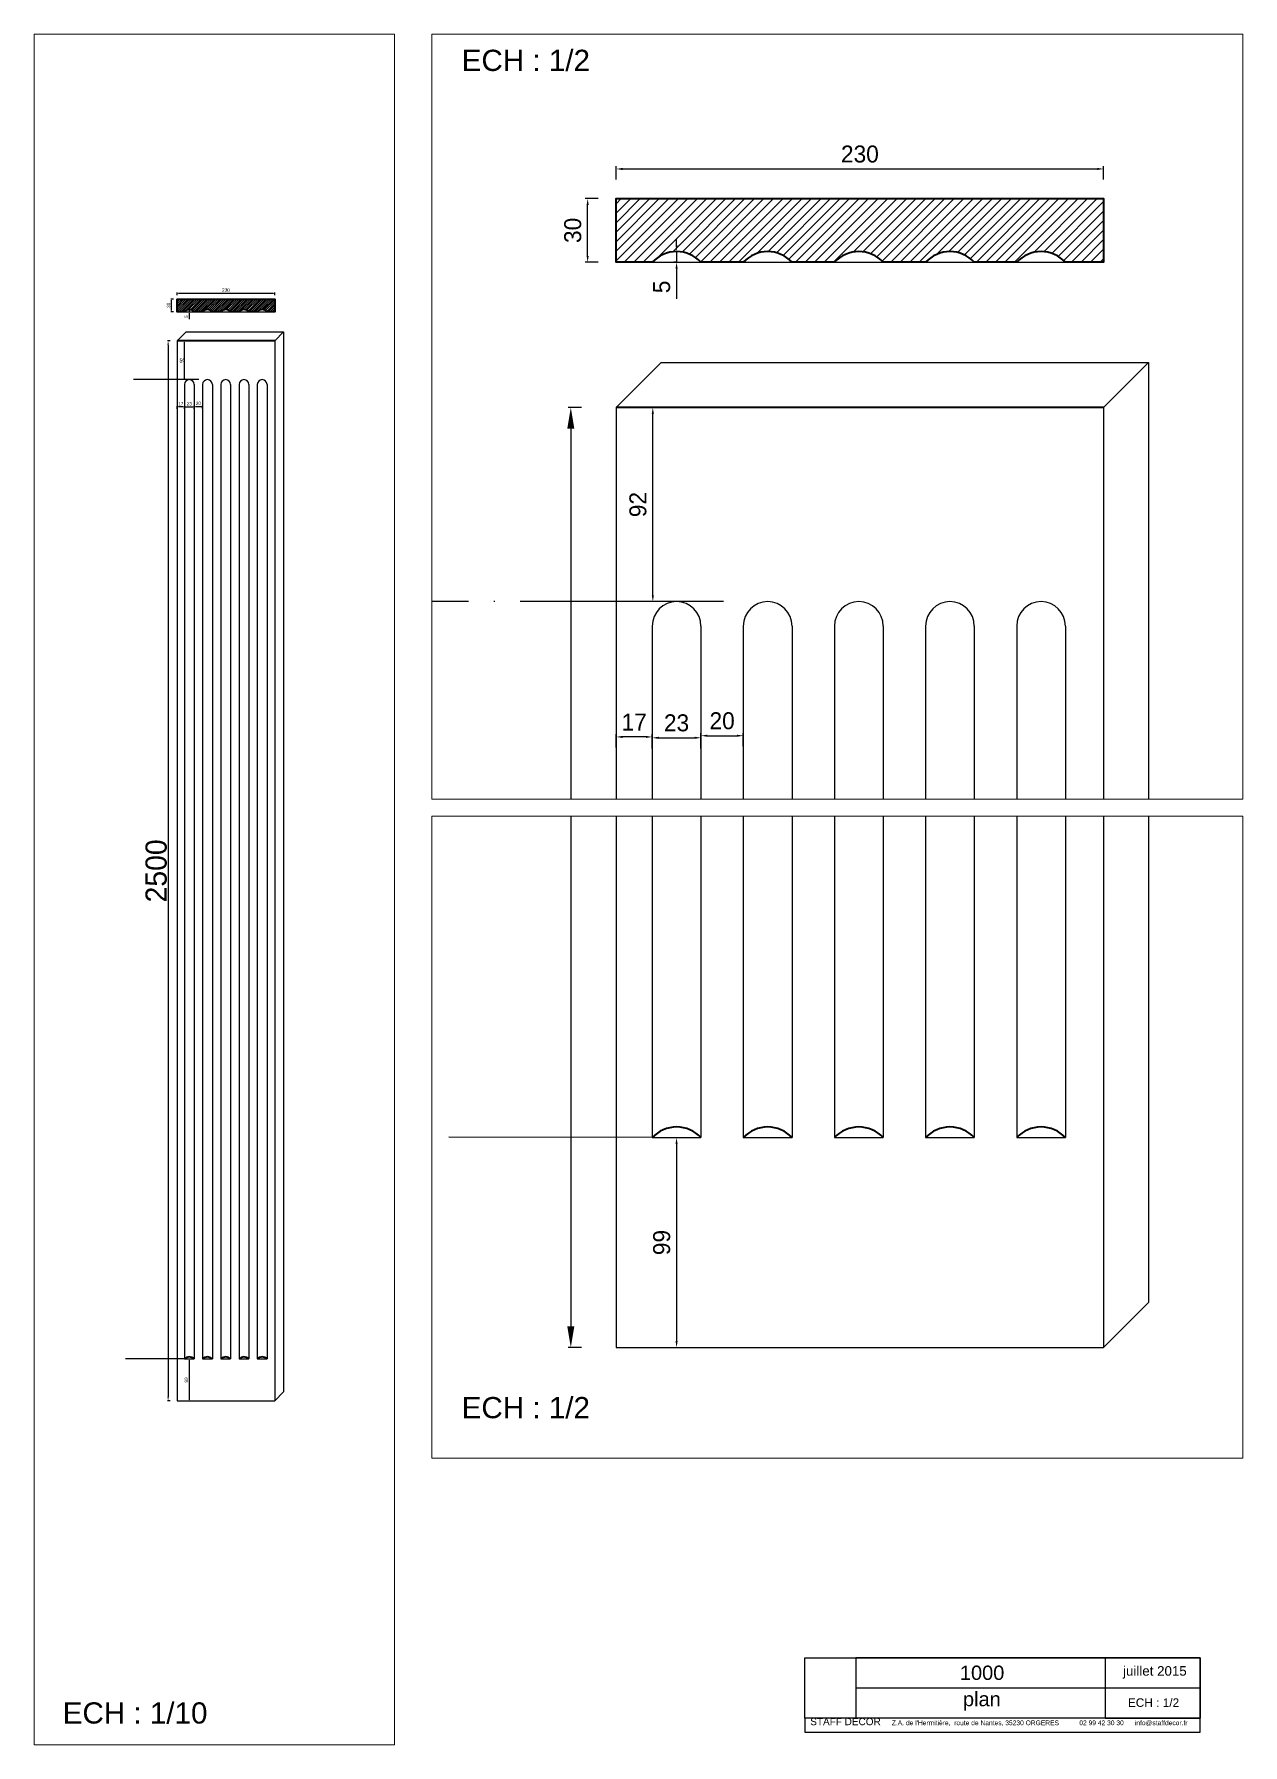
# Paper-space layout 'A3 plan' of a CAD drawing. Header units: millimetres. Extents: x 5 to 290, y 6 to 409.
# The model-space entities are those that its viewports show. They can reach past a viewport. Long polylines and large blocks are cut down to what shows.
import ezdxf

# ---------------------------------------------------------------- set-up
doc = ezdxf.new("R2010")
doc.units = ezdxf.units.MM
doc.linetypes.add('ACAD_ISO04W100', pattern=[30, 24, -3, 0, -3])
doc.layers.add('axes', color=254, linetype='ACAD_ISO04W100')
doc.layers.add('Cloison', color=7, linetype='Continuous')
doc.layers.add('Ligne', color=7, linetype='Continuous', lineweight=35)
doc.styles.add('Texte de base', font='arial.ttf', dxfattribs={"height": 15})
doc.dimstyles.new('ISO-mm', dxfattribs={"dimtxt": 8, "dimasz": 3, "dimexe": 1.25, "dimexo": 0.625, "dimgap": 3, "dimtad": 1, "dimdec": 0, "dimtxsty": 'Standard', "dimcen": 2.5, "dimadec": 0, "dimazin": 0, "dimtfac": 1, "dimtdec": 0, "dimtmove": 0, "dimatfit": 3, "dimfxl": 5, "dimfxlon": 1, "dimarcsym": 0})
doc.dimstyles.new('ISO-mm grande pièce', dxfattribs={"dimtxt": 30, "dimasz": 10, "dimexe": 1.25, "dimexo": 0.625, "dimgap": 3, "dimtad": 1, "dimdec": 0, "dimtxsty": 'Standard', "dimcen": 2.5, "dimadec": 0, "dimazin": 0, "dimtfac": 1, "dimtdec": 0, "dimtmove": 0, "dimatfit": 3, "dimfxl": 5, "dimfxlon": 1, "dimarcsym": 0})
picture_1 = doc.add_image_def('image1.jpg', size_in_pixel=(1070, 1269))

# ---------------------------------------------------------------- blocks, each defined once
blk = doc.blocks.new('*D12')
at = {"layer": 'Defpoints', "color": 0, "transparency": 16777216}
for p in [(1929.86, 1771.38), (1699.86, 1757.4), (1929.86, 1757.4)]:
    blk.add_point(p, dxfattribs=at)
at = {"layer": 'Ligne', "color": 0, "lineweight": -2, "transparency": 16777216}
for p, q in [((1699.86, 1766.38), (1699.86, 1772.63)), ((1702.86, 1771.38), (1926.86, 1771.38)), ((1929.86, 1766.38), (1929.86, 1772.63))]:
    blk.add_line(p, q, dxfattribs=at)
at = {"layer": 'Ligne', "color": 0, "transparency": 16777216}
for points in [[(1702.86, 1771.88), (1702.86, 1770.88), (1699.86, 1771.38)], [(1926.86, 1771.88), (1926.86, 1770.88), (1929.86, 1771.38)]]:
    blk.add_solid(points, dxfattribs=at)
at = {"layer": 'Ligne', "color": 0, "transparency": 16777216, "insert": (1814.86, 1778.38), "char_height": 8, "attachment_point": 5}
blk.add_mtext('230', dxfattribs=at)
blk = doc.blocks.new('*D13')
at = {"layer": 'Cloison', "color": 0, "lineweight": -2, "transparency": 16777216}
for p, q in [((1691.41, 1757.4), (1685.16, 1757.4)), ((1686.41, 1730.4), (1686.41, 1754.4)), ((1691.41, 1727.4), (1685.16, 1727.4))]:
    blk.add_line(p, q, dxfattribs=at)
at = {"layer": 'Cloison', "color": 0, "transparency": 16777216}
for points in [[(1685.91, 1754.4), (1686.91, 1754.4), (1686.41, 1757.4)], [(1685.91, 1730.4), (1686.91, 1730.4), (1686.41, 1727.4)]]:
    blk.add_solid(points, dxfattribs=at)
at = {"layer": 'Defpoints', "color": 0, "transparency": 16777216}
for p in [(1686.41, 1757.4), (1699.86, 1757.4), (1699.86, 1727.4)]:
    blk.add_point(p, dxfattribs=at)
at = {"layer": 'Cloison', "color": 0, "transparency": 16777216, "insert": (1679.41, 1742.4), "char_height": 8, "attachment_point": 5, "rotation": 90}
blk.add_mtext('30', dxfattribs=at)
blk = doc.blocks.new('*D11')
at = {"layer": 'Cloison', "color": 0, "lineweight": -2, "transparency": 16777216}
for p, q in [((1683.46, 1658.88), (1677.21, 1658.88)), ((1678.46, 1648.88), (1678.46, -831.12)), ((1683.46, -841.12), (1677.21, -841.12))]:
    blk.add_line(p, q, dxfattribs=at)
at = {"layer": 'Cloison', "color": 0, "transparency": 16777216}
for points in [[(1676.8, 1648.88), (1680.13, 1648.88), (1678.46, 1658.88)], [(1676.8, -831.12), (1680.13, -831.12), (1678.46, -841.12)]]:
    blk.add_solid(points, dxfattribs=at)
at = {"layer": 'Defpoints', "color": 0, "transparency": 16777216}
for p in [(1699.86, 1658.88), (1678.46, -841.12), (1699.86, -841.12)]:
    blk.add_point(p, dxfattribs=at)
at = {"layer": 'Cloison', "color": 0, "transparency": 16777216, "insert": (1650.46, 408.88), "char_height": 30, "attachment_point": 5, "rotation": 90}
blk.add_mtext('{\\H1.6667x;2500}', dxfattribs=at)
blk = doc.blocks.new('*D14')
at = {"layer": 'Cloison', "color": 0, "lineweight": -2, "transparency": 16777216}
for p, q in [((1723.36, -742.12), (1729.61, -742.12)), ((1728.36, -745.12), (1728.36, -838.12)), ((1723.36, -841.12), (1729.61, -841.12))]:
    blk.add_line(p, q, dxfattribs=at)
at = {"layer": 'Cloison', "color": 0, "transparency": 16777216}
for points in [[(1727.86, -745.12), (1728.86, -745.12), (1728.36, -742.12)], [(1727.86, -838.12), (1728.86, -838.12), (1728.36, -841.12)]]:
    blk.add_solid(points, dxfattribs=at)
at = {"layer": 'Defpoints', "color": 0, "transparency": 16777216}
for p in [(1716.86, -742.12), (1716.86, -841.12), (1728.36, -841.12)]:
    blk.add_point(p, dxfattribs=at)
at = {"layer": 'Cloison', "color": 0, "transparency": 16777216, "insert": (1721.36, -791.62), "char_height": 8, "attachment_point": 5, "rotation": 90}
blk.add_mtext('99', dxfattribs=at)
blk = doc.blocks.new('*D15')
at = {"layer": 'Cloison', "color": 0, "lineweight": -2, "transparency": 16777216}
for p, q in [((1722.16, 1658.88), (1715.91, 1658.88)), ((1717.16, 1570.31), (1717.16, 1655.88)), ((1722.16, 1567.31), (1715.91, 1567.31))]:
    blk.add_line(p, q, dxfattribs=at)
at = {"layer": 'Cloison', "color": 0, "transparency": 16777216}
for points in [[(1716.66, 1655.88), (1717.66, 1655.88), (1717.16, 1658.88)], [(1716.66, 1570.31), (1717.66, 1570.31), (1717.16, 1567.31)]]:
    blk.add_solid(points, dxfattribs=at)
at = {"layer": 'Defpoints', "color": 0, "transparency": 16777216}
for p in [(1717.16, 1658.88), (1728.36, 1658.88), (1750.57, 1567.31)]:
    blk.add_point(p, dxfattribs=at)
at = {"layer": 'Cloison', "color": 0, "transparency": 16777216, "insert": (1710.16, 1613.09), "char_height": 8, "attachment_point": 5, "rotation": 90}
blk.add_mtext('92', dxfattribs=at)
blk = doc.blocks.new('*D16')
at = {"layer": 'Cloison', "color": 0, "lineweight": -2, "transparency": 16777216}
for p, q in [((1716.86, 1498.11), (1716.86, 1504.36)), ((1719.86, 1503.11), (1736.86, 1503.11)), ((1739.86, 1498.11), (1739.86, 1504.36))]:
    blk.add_line(p, q, dxfattribs=at)
at = {"layer": 'Cloison', "color": 0, "transparency": 16777216}
for points in [[(1719.86, 1503.61), (1719.86, 1502.61), (1716.86, 1503.11)], [(1736.86, 1503.61), (1736.86, 1502.61), (1739.86, 1503.11)]]:
    blk.add_solid(points, dxfattribs=at)
at = {"layer": 'Defpoints', "color": 0, "transparency": 16777216}
for p in [(1739.86, 1503.11), (1716.86, 1495.98), (1739.86, 1495.98)]:
    blk.add_point(p, dxfattribs=at)
at = {"layer": 'Cloison', "color": 0, "transparency": 16777216, "insert": (1728.36, 1510.11), "char_height": 8, "attachment_point": 5}
blk.add_mtext('23', dxfattribs=at)
blk = doc.blocks.new('*D17')
at = {"layer": 'Cloison', "color": 0, "lineweight": -2, "transparency": 16777216}
for p, q in [((1739.86, 1499.09), (1739.86, 1505.34)), ((1742.86, 1504.09), (1756.86, 1504.09)), ((1759.86, 1499.09), (1759.86, 1505.34))]:
    blk.add_line(p, q, dxfattribs=at)
at = {"layer": 'Cloison', "color": 0, "transparency": 16777216}
for points in [[(1742.86, 1504.59), (1742.86, 1503.59), (1739.86, 1504.09)], [(1756.86, 1504.59), (1756.86, 1503.59), (1759.86, 1504.09)]]:
    blk.add_solid(points, dxfattribs=at)
at = {"layer": 'Defpoints', "color": 0, "transparency": 16777216}
for p in [(1759.86, 1504.09), (1739.86, 1445.87), (1759.86, 1445.87)]:
    blk.add_point(p, dxfattribs=at)
at = {"layer": 'Cloison', "color": 0, "transparency": 16777216, "insert": (1749.86, 1511.09), "char_height": 8, "attachment_point": 5}
blk.add_mtext('20', dxfattribs=at)
blk = doc.blocks.new('*D18')
at = {"layer": 'Cloison', "color": 0, "lineweight": -2, "transparency": 16777216}
for p, q in [((1699.86, 1498.52), (1699.86, 1504.77)), ((1713.86, 1503.52), (1702.86, 1503.52)), ((1716.86, 1498.52), (1716.86, 1504.77))]:
    blk.add_line(p, q, dxfattribs=at)
at = {"layer": 'Cloison', "color": 0, "transparency": 16777216}
for points in [[(1702.86, 1504.02), (1702.86, 1503.02), (1699.86, 1503.52)], [(1713.86, 1504.02), (1713.86, 1503.02), (1716.86, 1503.52)]]:
    blk.add_solid(points, dxfattribs=at)
at = {"layer": 'Defpoints', "color": 0, "transparency": 16777216}
for p in [(1699.86, 1503.52), (1699.86, 1475.34), (1716.86, 1475.34)]:
    blk.add_point(p, dxfattribs=at)
at = {"layer": 'Cloison', "color": 0, "transparency": 16777216, "insert": (1708.36, 1510.52), "char_height": 8, "attachment_point": 5}
blk.add_mtext('17', dxfattribs=at)
blk = doc.blocks.new('*D19')
at = {"layer": 'Cloison', "color": 0, "lineweight": -2, "transparency": 16777216}
for p, q in [((1728.36, 1735.4), (1728.36, 1738.4)), ((1728.36, 1732.4), (1727.11, 1732.4)), ((1728.36, 1727.4), (1727.11, 1727.4)), ((1728.36, 1732.4), (1728.36, 1727.4)), ((1728.36, 1724.4), (1728.36, 1710.07))]:
    blk.add_line(p, q, dxfattribs=at)
at = {"layer": 'Cloison', "color": 0, "transparency": 16777216}
for points in [[(1727.86, 1735.4), (1728.86, 1735.4), (1728.36, 1732.4)], [(1727.86, 1724.4), (1728.86, 1724.4), (1728.36, 1727.4)]]:
    blk.add_solid(points, dxfattribs=at)
at = {"layer": 'Defpoints', "color": 0, "transparency": 16777216}
for p in [(1728.36, 1732.4), (1728.36, 1727.4), (1728.36, 1727.4)]:
    blk.add_point(p, dxfattribs=at)
at = {"layer": 'Cloison', "color": 0, "transparency": 16777216, "insert": (1721.36, 1715.74), "char_height": 8, "attachment_point": 5, "rotation": 90}
blk.add_mtext('5', dxfattribs=at)

msp = doc.modelspace()

# ---------------------------------------------------------------- hatches: boundary and pattern name
at = {"layer": 'Cloison'}
h = msp.add_hatch(dxfattribs=at)
h.set_pattern_fill('ANSI31', color=256)
h.set_pattern_definition([(45, (614.6463, 0.761), (-2.245064, 2.245064), [])])
edge = h.paths.add_edge_path()
edge.add_arc((1771.36, 1716.68), 15.72, 43.00287, 136.99713)
edge.add_line((1759.86, 1727.4), (1739.86, 1727.4))
edge.add_arc((1728.36, 1716.68), 15.73, 43.00287, 136.99713)
edge.add_line((1716.86, 1727.4), (1699.86, 1727.4))
edge.add_line((1699.86, 1727.4), (1699.86, 1757.4))
edge.add_line((1699.86, 1757.4), (1929.86, 1757.4))
edge.add_line((1929.86, 1757.4), (1929.86, 1727.4))
edge.add_line((1929.86, 1727.4), (1911.86, 1727.4))
edge.add_arc((1900.36, 1716.68), 15.72, 43.00287, 136.99713)
edge.add_line((1888.86, 1727.4), (1868.86, 1727.4))
edge.add_arc((1857.36, 1716.68), 15.72, 43.00287, 136.99713)
edge.add_line((1845.86, 1727.4), (1825.86, 1727.4))
edge.add_arc((1814.36, 1716.68), 15.72, 43.00287, 136.99713)
edge.add_line((1802.86, 1727.4), (1782.86, 1727.4))

# ---------------------------------------------------------------- linework, layer by layer
at = {"layer": 'axes'}
for p, q in [((1750.57, 1567.31), (1596.45, 1567.31)), ((1716.86, -742.12), (1577.68, -741.93))]:
    msp.add_line(p, q, dxfattribs=at)
at = {"layer": 'Cloison'}
for p, q in [((1699.86, 1727.4), (1929.86, 1727.4)), ((1699.86, 1658.88), (1721.07, 1680.09)), ((1721.07, 1680.09), (1951.07, 1680.09)), ((1951.07, 1680.09), (1929.86, 1658.88)), ((1951.07, 1680.09), (1951.07, -819.91)), ((1699.86, 1658.88), (1699.86, -841.12)), ((1929.86, 1658.88), (1929.86, -841.12)), ((1716.86, 1555.81), (1716.86, -742.12)), ((1739.86, 1555.81), (1739.86, -742.12)), ((1759.86, 1555.81), (1759.86, -742.12)), ((1782.86, 1555.81), (1782.86, -742.12)), ((1802.86, 1555.81), (1802.86, -742.12)), ((1825.86, 1555.81), (1825.86, -742.12)), ((1845.86, 1555.81), (1845.86, -742.12)), ((1868.86, 1555.81), (1868.86, -742.12)), ((1888.86, 1555.81), (1888.86, -742.12)), ((1911.86, 1555.81), (1911.86, -742.12)), ((1716.86, -742.12), (1739.86, -742.12)), ((1759.86, -742.12), (1782.86, -742.12)), ((1802.86, -742.12), (1825.86, -742.12)), ((1845.86, -742.12), (1868.86, -742.12)), ((1888.86, -742.12), (1911.86, -742.12)), ((1951.07, -819.91), (1929.86, -841.12)), ((1699.86, -841.12), (1929.86, -841.12))]:
    msp.add_line(p, q, dxfattribs=at)
for centre in [(1728.36, 1555.81), (1771.36, 1555.81), (1814.36, 1555.81), (1857.36, 1555.81), (1900.36, 1555.81)]:
    msp.add_arc(centre, 11.5, 0, 180, dxfattribs=at)
at = {"layer": 'Ligne'}
msp.add_lwpolyline([(1782.86, 1727.4, 0.434783), (1759.86, 1727.4), (1739.86, 1727.4, 0.434783), (1716.86, 1727.4), (1699.86, 1727.4), (1699.86, 1757.4), (1929.86, 1757.4), (1929.86, 1727.4), (1911.86, 1727.4, 0.434783), (1888.86, 1727.4), (1868.86, 1727.4, 0.434783), (1845.86, 1727.4), (1825.86, 1727.4, 0.434783), (1802.86, 1727.4)], format="xyb", close=True, dxfattribs=at)
msp.add_lwpolyline([(1929.86, 1658.88), (1699.86, 1658.88)], dxfattribs=at)
for points in [[(1739.86, -742.12), (1739.86, -742.12, 0.434783), (1716.86, -742.12)], [(1782.86, -742.12), (1782.86, -742.12, 0.434783), (1759.86, -742.12)], [(1825.86, -742.12), (1825.86, -742.12, 0.434783), (1802.86, -742.12)], [(1868.86, -742.12), (1868.86, -742.12, 0.434783), (1845.86, -742.12)], [(1911.86, -742.12), (1911.86, -742.12, 0.434783), (1888.86, -742.12)]]:
    msp.add_lwpolyline(points, format="xyb", dxfattribs=at)

# ---------------------------------------------------------------- dimensions: what is measured, and where the dimension line sits
at = {"layer": 'Cloison'}
for base, p1, p2, picture, middle in [((1686.41, 1757.4), (1699.86, 1727.4), (1699.86, 1757.4), '*D13', (1679.41, 1742.4)), ((1728.36, 1727.4), (1728.36, 1732.4), (1728.36, 1727.4), '*D19', (1721.36, 1715.74)), ((1717.16, 1658.88), (1750.57, 1567.31), (1728.36, 1658.88), '*D15', (1710.16, 1613.09))]:
    dim = msp.add_linear_dim(base=base, p1=p1, p2=p2, angle=90, dimstyle='ISO-mm', dxfattribs=at)
    dim.commit()
    dim.dimension.update_dxf_attribs({"geometry": picture, "text_midpoint": middle})
dim = msp.add_linear_dim(base=(1678.46, -841.12), p1=(1699.86, 1658.88), p2=(1699.86, -841.12), angle=90, text='{\\H1.6667x;<>}', dimstyle='ISO-mm grande pièce', dxfattribs=at)
dim.commit()
dim.dimension.update_dxf_attribs({"geometry": '*D11', "text_midpoint": (1650.46, 408.88)})
for base, p1, p2, picture, middle in [((1699.86, 1503.52), (1716.86, 1475.34), (1699.86, 1475.34), '*D18', (1708.36, 1510.52)), ((1739.86, 1503.11), (1716.86, 1495.98), (1739.86, 1495.98), '*D16', (1728.36, 1510.11)), ((1759.86, 1504.09), (1739.86, 1445.87), (1759.86, 1445.87), '*D17', (1749.86, 1511.09))]:
    dim = msp.add_linear_dim(base=base, p1=p1, p2=p2, dimstyle='ISO-mm', dxfattribs=at)
    dim.commit()
    dim.dimension.update_dxf_attribs({"geometry": picture, "text_midpoint": middle})
dim = msp.add_linear_dim(base=(1728.36, -841.12), p1=(1716.86, -742.12), p2=(1716.86, -841.12), angle=90, dimstyle='ISO-mm', dxfattribs=at)
dim.commit()
dim.dimension.update_dxf_attribs({"geometry": '*D14', "text_midpoint": (1728.36, -791.62), "dimtype": 160})
at = {"layer": 'Ligne'}
dim = msp.add_linear_dim(base=(1929.86, 1771.38), p1=(1699.86, 1757.4), p2=(1929.86, 1757.4), dimstyle='ISO-mm', dxfattribs=at)
dim.commit()
dim.dimension.update_dxf_attribs({"geometry": '*D12', "text_midpoint": (1814.86, 1778.38)})

psp = doc.layouts.new('A3 plan')

# ---------------------------------------------------------------- linework, layer by layer
at = {"layer": 'Cloison'}
for points in [[(186.79, 26.07), (280.04, 26.07), (280.04, 11.84), (186.79, 11.84)], [(280.04, 26.07), (198.79, 26.07), (198.79, 18.96), (280.04, 18.96)], [(280.04, 26.07), (257.63, 26.07), (257.63, 11.84), (280.04, 11.84)], [(186.79, 8.48), (280.04, 8.48), (280.04, 11.84), (186.79, 11.84)]]:
    psp.add_lwpolyline(points, close=True, dxfattribs=at)

# ---------------------------------------------------------------- texts
at = {"layer": 'Cloison', "attachment_point": 1, "style": 'Texte de base'}
for s, insert, char_height, width in [('\\pi10.456;ECH : 1/2', (95.34, 405.24), 5, 50.2708), ('\\pi10.456;ECH : 1/2', (95.33, 87.54), 5, 50.2708), ('\\pi24.541;1000', (198.79, 24.21), 3.375, 58.8319), ('\\pi3.3207; juillet 2015', (257.63, 24.08), 2.25, 22.4175), ('\\pi25.277;plan', (198.79, 18), 3.375, 58.8319), ('\\pi5.337;ECH : 1/2', (257.63, 16.48), 2, 22.4175), ('\\pi8.4966;ECH : 1/10', (3.17, 15.54), 5, 50.2708), ("{\\H0.5x;STAFF DECOR\\H1.3333x;   \\H0.5x;Z.A. de l'Hermitière,  route de Nantes, 35230 ORGERES           02 99 42 30 30      info@staffdecor.fr\\P} ", (188.03, 11.84), 3.375, 102.0491)]:
    psp.add_mtext(s, dxfattribs=dict(at, insert=insert, char_height=char_height, width=width))

# ---------------------------------------------------------------- pictures from other files: only their frames are drawn
at = {"layer": 'Cloison'}
image = psp.add_image(picture_1, insert=(186.79, 11.84), size_in_units=(11.97, 14.2), dxfattribs=at)
image.dxf.flags = 7

# ---------------------------------------------------------------- viewports
at = {"layer": '0', "view_target_point": (142.98, 3491.09)}
psp.add_viewport(center=(47.46, 207.22), size=(85.04, 403.369), view_center_point=(1644.73, -3126.11), view_height=4033.694, dxfattribs=at)
for center, size, view_center_point, view_height, status in [((194.4, 318.71), (191.35, 180.3828), (1661.2, -1836.55), 360.7656, 3), ((194.4, 148.8), (191.35, 151.4247), (1661.2, -4233.05), 302.8495, 4)]:
    psp.add_viewport(center=center, size=size, view_center_point=view_center_point, view_height=view_height, status=status, dxfattribs=at)

doc.saveas('drawing.dxf')
